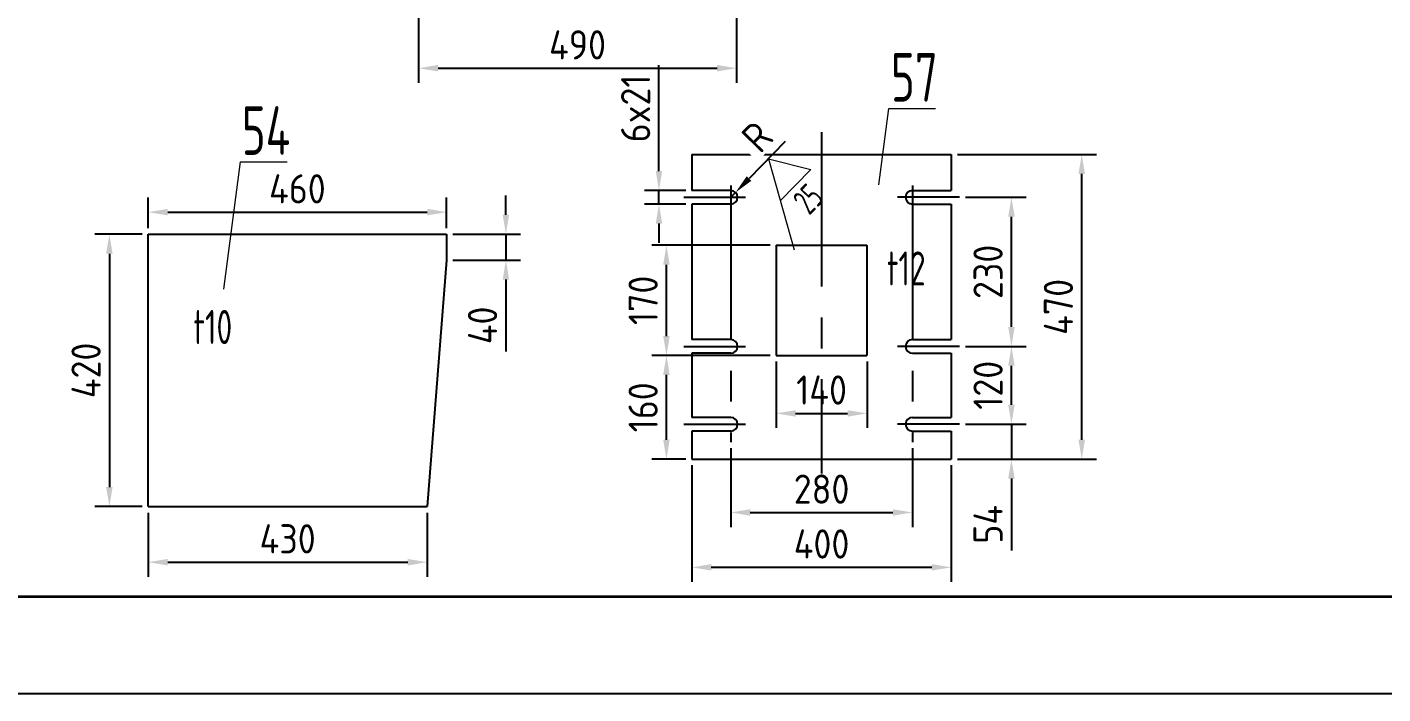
# Model space of a CAD drawing. Header units: millimetres. Extents: x 1747 to 2588, y -325 to 269.
# Drawn here: x 2061.3 to 2200.6, y -324.6 to -256 of the extents above; entities that cross this region are included whole.
import ezdxf
from ezdxf.enums import TextEntityAlignment as Align

# ---------------------------------------------------------------- set-up
doc = ezdxf.new("R2010")
doc.units = ezdxf.units.MM
doc.linetypes.add('CENTER', pattern=[50.8, 31.75, -6.35, 6.35, -6.35])
doc.layers.add('1粗实线', color=7, linetype='Continuous', lineweight=35)
doc.layers.add('6标注', color=6, linetype='Continuous', lineweight=18)
doc.layers.add('2细实线', color=3, linetype='Continuous')
doc.layers.add('3中心线', color=1, linetype='CENTER')
doc.styles.add('GB字体', font='isocp.shx', dxfattribs={"width": 0.7, "bigfont": 'gbcbig.shx'})
doc.styles.add('wh_1', font='isocp.shx', dxfattribs={"bigfont": 'gbcbig.shx'})
doc.dimstyles.new('ISO-15', dxfattribs={"dimtxt": 3, "dimasz": 2, "dimexe": 1.5, "dimexo": 0.625, "dimgap": 0.9, "dimtad": 1, "dimlfac": 15, "dimdsep": 46, "dimtxsty": 'wh_1', "dimcen": 2.5, "dimadec": 0, "dimazin": 0, "dimtfac": 1, "dimtmove": 0, "dimatfit": 3, "dimfxl": 0.2, "dimtfill": 1, "dimarcsym": 0})

# ---------------------------------------------------------------- blocks, each defined once
blk = doc.blocks.new('WH_图框_A1')
at = {"layer": '1粗实线'}
blk.add_line((-806, 0), (0, 0), dxfattribs=at)
at = {"layer": '2细实线'}
blk.add_line((10, -10), (-831, -10), dxfattribs=at)
blk = doc.blocks.new('*D96')
at = {"layer": '6标注', "color": 0, "lineweight": -2, "ltscale": 0.2, "transparency": 16777216}
for p, q in [((2101.51, -255.07), (2101.51, -261.77)), ((2134.18, -255.07), (2134.18, -261.77)), ((2103.51, -260.27), (2132.18, -260.27))]:
    blk.add_line(p, q, dxfattribs=at)
at = {"layer": '6标注', "color": 0, "ltscale": 0.2, "transparency": 16777216}
for points in [[(2103.51, -259.93), (2103.51, -260.6), (2101.51, -260.27)], [(2132.18, -259.93), (2132.18, -260.6), (2134.18, -260.27)]]:
    blk.add_solid(points, dxfattribs=at)
at = {"layer": 'Defpoints', "color": 0, "ltscale": 0.2, "transparency": 16777216}
for p in [(2101.51, -254.45), (2134.18, -254.45), (2134.18, -260.27)]:
    blk.add_point(p, dxfattribs=at)
at = {"layer": '6标注', "color": 0, "ltscale": 0.2, "transparency": 16777216, "insert": (2117.84, -257.87), "char_height": 3, "attachment_point": 5, "style": 'wh_1', "bg_fill": 3, "box_fill_scale": 1.1, "bg_fill_color": 256, "bg_fill_true_color": 13158600, "bg_fill_transparency": 0}
blk.add_mtext('490', dxfattribs=at)
blk = doc.blocks.new('*D48')
at = {"layer": '6标注', "color": 0, "lineweight": -2, "ltscale": 0.2, "transparency": 16777216}
for p, q in [((2073.09, -277.34), (2068.23, -277.34)), ((2069.73, -279.34), (2069.73, -303.34)), ((2073.09, -305.34), (2068.23, -305.34))]:
    blk.add_line(p, q, dxfattribs=at)
at = {"layer": '6标注', "color": 0, "ltscale": 0.2, "transparency": 16777216}
for points in [[(2069.39, -279.34), (2070.06, -279.34), (2069.73, -277.34)], [(2069.39, -303.34), (2070.06, -303.34), (2069.73, -305.34)]]:
    blk.add_solid(points, dxfattribs=at)
at = {"layer": 'Defpoints', "color": 0, "ltscale": 0.2, "transparency": 16777216}
for p in [(2073.72, -277.34), (2069.73, -305.34), (2073.72, -305.34)]:
    blk.add_point(p, dxfattribs=at)
at = {"layer": '6标注', "color": 0, "ltscale": 0.2, "transparency": 16777216, "insert": (2067.33, -291.34), "char_height": 3, "attachment_point": 5, "rotation": 90, "style": 'wh_1', "bg_fill": 3, "box_fill_scale": 1.1, "bg_fill_color": 256, "bg_fill_true_color": 13158600, "bg_fill_transparency": 0}
blk.add_mtext('420', dxfattribs=at)
blk = doc.blocks.new('*D49')
at = {"layer": '6标注', "color": 0, "lineweight": -2, "ltscale": 0.2, "transparency": 16777216}
for p, q in [((2073.72, -276.72), (2073.72, -273.57)), ((2104.39, -276.72), (2104.39, -273.57)), ((2075.72, -275.07), (2102.39, -275.07))]:
    blk.add_line(p, q, dxfattribs=at)
at = {"layer": '6标注', "color": 0, "ltscale": 0.2, "transparency": 16777216}
for points in [[(2075.72, -274.73), (2075.72, -275.4), (2073.72, -275.07)], [(2102.39, -274.73), (2102.39, -275.4), (2104.39, -275.07)]]:
    blk.add_solid(points, dxfattribs=at)
at = {"layer": 'Defpoints', "color": 0, "ltscale": 0.2, "transparency": 16777216}
for p in [(2104.39, -275.07), (2073.72, -277.34), (2104.39, -277.34)]:
    blk.add_point(p, dxfattribs=at)
at = {"layer": '6标注', "color": 0, "ltscale": 0.2, "transparency": 16777216, "insert": (2089.05, -272.67), "char_height": 3, "attachment_point": 5, "style": 'wh_1', "bg_fill": 3, "box_fill_scale": 1.1, "bg_fill_color": 256, "bg_fill_true_color": 13158600, "bg_fill_transparency": 0}
blk.add_mtext('460', dxfattribs=at)
blk = doc.blocks.new('*D50')
at = {"layer": '6标注', "color": 0, "lineweight": -2, "ltscale": 0.2, "transparency": 16777216}
for p, q in [((2073.72, -305.97), (2073.72, -312.56)), ((2102.39, -305.97), (2102.39, -312.56)), ((2075.72, -311.06), (2100.39, -311.06))]:
    blk.add_line(p, q, dxfattribs=at)
at = {"layer": '6标注', "color": 0, "ltscale": 0.2, "transparency": 16777216}
for points in [[(2075.72, -310.73), (2075.72, -311.4), (2073.72, -311.06)], [(2100.39, -310.73), (2100.39, -311.4), (2102.39, -311.06)]]:
    blk.add_solid(points, dxfattribs=at)
at = {"layer": 'Defpoints', "color": 0, "ltscale": 0.2, "transparency": 16777216}
for p in [(2073.72, -305.34), (2102.39, -305.34), (2102.39, -311.06)]:
    blk.add_point(p, dxfattribs=at)
at = {"layer": '6标注', "color": 0, "ltscale": 0.2, "transparency": 16777216, "insert": (2088.05, -308.66), "char_height": 3, "attachment_point": 5, "style": 'wh_1', "bg_fill": 3, "box_fill_scale": 1.1, "bg_fill_color": 256, "bg_fill_true_color": 13158600, "bg_fill_transparency": 0}
blk.add_mtext('430', dxfattribs=at)
blk = doc.blocks.new('*D51')
at = {"layer": '6标注', "color": 0, "lineweight": -2, "ltscale": 0.2, "transparency": 16777216}
for p, q in [((2110.48, -275.34), (2110.48, -273.34)), ((2105.01, -277.34), (2111.98, -277.34)), ((2110.48, -277.34), (2110.48, -280.01)), ((2105.01, -280.01), (2111.98, -280.01)), ((2110.48, -282.01), (2110.48, -289.41))]:
    blk.add_line(p, q, dxfattribs=at)
at = {"layer": '6标注', "color": 0, "ltscale": 0.2, "transparency": 16777216}
for points in [[(2110.15, -275.34), (2110.81, -275.34), (2110.48, -277.34)], [(2110.15, -282.01), (2110.81, -282.01), (2110.48, -280.01)]]:
    blk.add_solid(points, dxfattribs=at)
at = {"layer": 'Defpoints', "color": 0, "ltscale": 0.2, "transparency": 16777216}
for p in [(2104.39, -277.34), (2104.39, -280.01), (2110.48, -280.01)]:
    blk.add_point(p, dxfattribs=at)
at = {"layer": '6标注', "color": 0, "ltscale": 0.2, "transparency": 16777216, "insert": (2108.08, -286.71), "char_height": 3, "attachment_point": 5, "rotation": 90, "style": 'wh_1', "bg_fill": 3, "box_fill_scale": 1.1, "bg_fill_color": 256, "bg_fill_true_color": 13158600, "bg_fill_transparency": 0}
blk.add_mtext('40', dxfattribs=at)
blk = doc.blocks.new('*D52')
at = {"layer": '6标注', "color": 0, "lineweight": -2, "ltscale": 0.2, "transparency": 16777216}
for p, q in [((2133.59, -299.34), (2133.59, -307.45)), ((2152.25, -299.34), (2152.25, -307.45)), ((2135.59, -305.95), (2150.25, -305.95))]:
    blk.add_line(p, q, dxfattribs=at)
at = {"layer": '6标注', "color": 0, "ltscale": 0.2, "transparency": 16777216}
for points in [[(2135.59, -305.62), (2135.59, -306.28), (2133.59, -305.95)], [(2150.25, -305.62), (2150.25, -306.28), (2152.25, -305.95)]]:
    blk.add_solid(points, dxfattribs=at)
at = {"layer": 'Defpoints', "color": 0, "ltscale": 0.2, "transparency": 16777216}
for p in [(2133.59, -298.71), (2152.25, -298.71), (2152.25, -305.95)]:
    blk.add_point(p, dxfattribs=at)
at = {"layer": '6标注', "color": 0, "ltscale": 0.2, "transparency": 16777216, "insert": (2142.92, -303.55), "char_height": 3, "attachment_point": 5, "style": 'wh_1', "bg_fill": 3, "box_fill_scale": 1.1, "bg_fill_color": 256, "bg_fill_true_color": 13158600, "bg_fill_transparency": 0}
blk.add_mtext('280', dxfattribs=at)
blk = doc.blocks.new('*D53')
at = {"layer": '6标注', "color": 0, "lineweight": -2, "ltscale": 0.2, "transparency": 16777216}
for p, q in [((2129.59, -301.1), (2129.59, -313.09)), ((2156.25, -301.1), (2156.25, -313.09)), ((2131.59, -311.59), (2154.25, -311.59))]:
    blk.add_line(p, q, dxfattribs=at)
at = {"layer": '6标注', "color": 0, "ltscale": 0.2, "transparency": 16777216}
for points in [[(2131.59, -311.26), (2131.59, -311.92), (2129.59, -311.59)], [(2154.25, -311.26), (2154.25, -311.92), (2156.25, -311.59)]]:
    blk.add_solid(points, dxfattribs=at)
at = {"layer": 'Defpoints', "color": 0, "ltscale": 0.2, "transparency": 16777216}
for p in [(2129.59, -300.47), (2156.25, -300.47), (2156.25, -311.59)]:
    blk.add_point(p, dxfattribs=at)
at = {"layer": '6标注', "color": 0, "ltscale": 0.2, "transparency": 16777216, "insert": (2142.92, -309.19), "char_height": 3, "attachment_point": 5, "style": 'wh_1', "bg_fill": 3, "box_fill_scale": 1.1, "bg_fill_color": 256, "bg_fill_true_color": 13158600, "bg_fill_transparency": 0}
blk.add_mtext('400', dxfattribs=at)
blk = doc.blocks.new('*D54')
at = {"layer": '6标注', "color": 0, "lineweight": -2, "ltscale": 0.2, "transparency": 16777216}
for p, q in [((2162.43, -294.87), (2162.43, -292.87)), ((2157.72, -296.87), (2163.93, -296.87)), ((2162.43, -296.87), (2162.43, -300.47)), ((2156.88, -300.47), (2163.93, -300.47)), ((2162.43, -302.47), (2162.43, -309.87))]:
    blk.add_line(p, q, dxfattribs=at)
at = {"layer": '6标注', "color": 0, "ltscale": 0.2, "transparency": 16777216}
for points in [[(2162.1, -294.87), (2162.77, -294.87), (2162.43, -296.87)], [(2162.1, -302.47), (2162.77, -302.47), (2162.43, -300.47)]]:
    blk.add_solid(points, dxfattribs=at)
at = {"layer": 'Defpoints', "color": 0, "ltscale": 0.2, "transparency": 16777216}
for p in [(2157.09, -296.87), (2156.25, -300.47), (2162.43, -300.47)]:
    blk.add_point(p, dxfattribs=at)
at = {"layer": '6标注', "color": 0, "ltscale": 0.2, "transparency": 16777216, "insert": (2160.03, -307.17), "char_height": 3, "attachment_point": 5, "rotation": 90, "style": 'wh_1', "bg_fill": 3, "box_fill_scale": 1.1, "bg_fill_color": 256, "bg_fill_true_color": 13158600, "bg_fill_transparency": 0}
blk.add_mtext('54', dxfattribs=at)
blk = doc.blocks.new('*D55')
at = {"layer": '6标注', "color": 0, "lineweight": -2, "ltscale": 0.2, "transparency": 16777216}
for p, q in [((2157.72, -288.87), (2163.93, -288.87)), ((2162.43, -294.87), (2162.43, -290.87)), ((2157.72, -296.87), (2163.93, -296.87))]:
    blk.add_line(p, q, dxfattribs=at)
at = {"layer": '6标注', "color": 0, "ltscale": 0.2, "transparency": 16777216}
for points in [[(2162.1, -290.87), (2162.77, -290.87), (2162.43, -288.87)], [(2162.1, -294.87), (2162.77, -294.87), (2162.43, -296.87)]]:
    blk.add_solid(points, dxfattribs=at)
at = {"layer": 'Defpoints', "color": 0, "ltscale": 0.2, "transparency": 16777216}
for p in [(2157.09, -288.87), (2162.43, -288.87), (2157.09, -296.87)]:
    blk.add_point(p, dxfattribs=at)
at = {"layer": '6标注', "color": 0, "ltscale": 0.2, "transparency": 16777216, "insert": (2160.03, -292.87), "char_height": 3, "attachment_point": 5, "rotation": 90, "style": 'wh_1', "bg_fill": 3, "box_fill_scale": 1.1, "bg_fill_color": 256, "bg_fill_true_color": 13158600, "bg_fill_transparency": 0}
blk.add_mtext('120', dxfattribs=at)
blk = doc.blocks.new('*D56')
at = {"layer": '6标注', "color": 0, "lineweight": -2, "ltscale": 0.2, "transparency": 16777216}
for p, q in [((2157.72, -273.54), (2163.93, -273.54)), ((2162.43, -286.87), (2162.43, -275.54)), ((2157.72, -288.87), (2163.93, -288.87))]:
    blk.add_line(p, q, dxfattribs=at)
at = {"layer": '6标注', "color": 0, "ltscale": 0.2, "transparency": 16777216}
for points in [[(2162.1, -275.54), (2162.77, -275.54), (2162.43, -273.54)], [(2162.1, -286.87), (2162.77, -286.87), (2162.43, -288.87)]]:
    blk.add_solid(points, dxfattribs=at)
at = {"layer": 'Defpoints', "color": 0, "ltscale": 0.2, "transparency": 16777216}
for p in [(2157.09, -273.54), (2162.43, -273.54), (2157.09, -288.87)]:
    blk.add_point(p, dxfattribs=at)
at = {"layer": '6标注', "color": 0, "ltscale": 0.2, "transparency": 16777216, "insert": (2160.03, -281.21), "char_height": 3, "attachment_point": 5, "rotation": 90, "style": 'wh_1', "bg_fill": 3, "box_fill_scale": 1.1, "bg_fill_color": 256, "bg_fill_true_color": 13158600, "bg_fill_transparency": 0}
blk.add_mtext('230', dxfattribs=at)
blk = doc.blocks.new('*D57')
at = {"layer": '6标注', "color": 0, "lineweight": -2, "ltscale": 0.2, "transparency": 16777216}
for p, q in [((2156.88, -269.14), (2171.16, -269.14)), ((2169.66, -298.47), (2169.66, -271.14)), ((2156.88, -300.47), (2171.16, -300.47))]:
    blk.add_line(p, q, dxfattribs=at)
at = {"layer": '6标注', "color": 0, "ltscale": 0.2, "transparency": 16777216}
for points in [[(2169.32, -271.14), (2169.99, -271.14), (2169.66, -269.14)], [(2169.32, -298.47), (2169.99, -298.47), (2169.66, -300.47)]]:
    blk.add_solid(points, dxfattribs=at)
at = {"layer": 'Defpoints', "color": 0, "ltscale": 0.2, "transparency": 16777216}
for p in [(2156.25, -269.14), (2169.66, -269.14), (2156.25, -300.47)]:
    blk.add_point(p, dxfattribs=at)
at = {"layer": '6标注', "color": 0, "ltscale": 0.2, "transparency": 16777216, "insert": (2167.26, -284.81), "char_height": 3, "attachment_point": 5, "rotation": 90, "style": 'wh_1', "bg_fill": 3, "box_fill_scale": 1.1, "bg_fill_color": 256, "bg_fill_true_color": 13158600, "bg_fill_transparency": 0}
blk.add_mtext('470', dxfattribs=at)
blk = doc.blocks.new('*D58')
at = {"layer": '6标注', "color": 0, "lineweight": -2, "ltscale": 0.2, "transparency": 16777216}
for p, q in [((2137.63, -289.81), (2125.48, -289.81)), ((2126.98, -298.47), (2126.98, -291.81)), ((2128.96, -300.47), (2125.48, -300.47))]:
    blk.add_line(p, q, dxfattribs=at)
at = {"layer": '6标注', "color": 0, "ltscale": 0.2, "transparency": 16777216}
for points in [[(2126.64, -291.81), (2127.31, -291.81), (2126.98, -289.81)], [(2126.64, -298.47), (2127.31, -298.47), (2126.98, -300.47)]]:
    blk.add_solid(points, dxfattribs=at)
at = {"layer": 'Defpoints', "color": 0, "ltscale": 0.2, "transparency": 16777216}
for p in [(2126.98, -289.81), (2138.25, -289.81), (2129.59, -300.47)]:
    blk.add_point(p, dxfattribs=at)
at = {"layer": '6标注', "color": 0, "ltscale": 0.2, "transparency": 16777216, "insert": (2124.58, -295.14), "char_height": 3, "attachment_point": 5, "rotation": 90, "style": 'wh_1', "bg_fill": 3, "box_fill_scale": 1.1, "bg_fill_color": 256, "bg_fill_true_color": 13158600, "bg_fill_transparency": 0}
blk.add_mtext('160', dxfattribs=at)
blk = doc.blocks.new('*D59')
at = {"layer": '6标注', "color": 0, "lineweight": -2, "ltscale": 0.2, "transparency": 16777216}
for p, q in [((2137.63, -278.47), (2125.48, -278.47)), ((2126.98, -287.81), (2126.98, -280.47)), ((2137.63, -289.81), (2125.48, -289.81))]:
    blk.add_line(p, q, dxfattribs=at)
at = {"layer": '6标注', "color": 0, "ltscale": 0.2, "transparency": 16777216}
for points in [[(2126.64, -280.47), (2127.31, -280.47), (2126.98, -278.47)], [(2126.64, -287.81), (2127.31, -287.81), (2126.98, -289.81)]]:
    blk.add_solid(points, dxfattribs=at)
at = {"layer": 'Defpoints', "color": 0, "ltscale": 0.2, "transparency": 16777216}
for p in [(2126.98, -278.47), (2138.25, -278.47), (2138.25, -289.81)]:
    blk.add_point(p, dxfattribs=at)
at = {"layer": '6标注', "color": 0, "ltscale": 0.2, "transparency": 16777216, "insert": (2124.58, -284.14), "char_height": 3, "attachment_point": 5, "rotation": 90, "style": 'wh_1', "bg_fill": 3, "box_fill_scale": 1.1, "bg_fill_color": 256, "bg_fill_true_color": 13158600, "bg_fill_transparency": 0}
blk.add_mtext('170', dxfattribs=at)
blk = doc.blocks.new('*D60')
at = {"layer": '6标注', "color": 0, "lineweight": -2, "ltscale": 0.2, "transparency": 16777216}
for p, q in [((2138.25, -290.43), (2138.25, -297.26)), ((2147.59, -290.43), (2147.59, -297.26)), ((2140.25, -295.76), (2145.59, -295.76))]:
    blk.add_line(p, q, dxfattribs=at)
at = {"layer": '6标注', "color": 0, "ltscale": 0.2, "transparency": 16777216}
for points in [[(2140.25, -295.43), (2140.25, -296.1), (2138.25, -295.76)], [(2145.59, -295.43), (2145.59, -296.1), (2147.59, -295.76)]]:
    blk.add_solid(points, dxfattribs=at)
at = {"layer": 'Defpoints', "color": 0, "ltscale": 0.2, "transparency": 16777216}
for p in [(2138.25, -289.81), (2147.59, -289.81), (2147.59, -295.76)]:
    blk.add_point(p, dxfattribs=at)
at = {"layer": '6标注', "color": 0, "ltscale": 0.2, "transparency": 16777216, "insert": (2142.92, -293.36), "char_height": 3, "attachment_point": 5, "style": 'wh_1', "bg_fill": 3, "box_fill_scale": 1.1, "bg_fill_color": 256, "bg_fill_true_color": 13158600, "bg_fill_transparency": 0}
blk.add_mtext('140', dxfattribs=at)
blk = doc.blocks.new('*D61')
at = {"layer": '6标注', "color": 0, "lineweight": -2, "ltscale": 0.2, "transparency": 16777216}
for p, q in [((2139.17, -267.81), (2135.47, -271.61)), ((2133.59, -273.54), (2134.08, -273.04))]:
    blk.add_line(p, q, dxfattribs=at)
at = {"layer": '6标注', "color": 0, "ltscale": 0.2, "transparency": 16777216}
blk.add_solid([(2135.23, -271.37), (2135.71, -271.84), (2134.08, -273.04)], dxfattribs=at)
at = {"layer": 'Defpoints', "color": 0, "ltscale": 0.2, "transparency": 16777216}
for p in [(2134.08, -273.04), (2133.59, -273.54)]:
    blk.add_point(p, dxfattribs=at)
at = {"layer": '6标注', "color": 7, "ltscale": 0.2, "transparency": 16777216, "insert": (2136.3, -267.32), "char_height": 3, "attachment_point": 5, "rotation": 45.77, "style": 'wh_1', "bg_fill": 3, "box_fill_scale": 1.1, "bg_fill_color": 256, "bg_fill_true_color": 13158600, "bg_fill_transparency": 0}
blk.add_mtext('R', dxfattribs=at)
blk = doc.blocks.new('去除材料粗糙度数值（反向）')
at = {"layer": '6标注', "ltscale": 0.5}
for p, q in [((-0.01, -0.02), (6.49, 11.24)), ((-0.01, -0.02), (-3.01, 5.17)), ((-3.01, 5.17), (2.99, 5.17))]:
    blk.add_line(p, q, dxfattribs=at)
at = {"layer": '6标注', "ltscale": 0.5, "style": 'GB字体', "width": 0.7}
blk.add_attdef('B', text='', height=3.5, rotation=180, dxfattribs=at).set_placement((0.15, 7.73), align=Align.MIDDLE)
blk = doc.blocks.new('*D43')
at = {"layer": '6标注', "color": 0, "lineweight": -2, "ltscale": 0.2, "transparency": 16777216}
for p, q in [((2126.21, -270.84), (2126.21, -259.96)), ((2128.96, -272.84), (2124.71, -272.84)), ((2126.21, -274.24), (2126.21, -272.84)), ((2128.96, -274.24), (2124.71, -274.24)), ((2126.21, -276.24), (2126.21, -278.24))]:
    blk.add_line(p, q, dxfattribs=at)
at = {"layer": '6标注', "color": 0, "ltscale": 0.2, "transparency": 16777216}
for points in [[(2125.88, -270.84), (2126.54, -270.84), (2126.21, -272.84)], [(2125.88, -276.24), (2126.54, -276.24), (2126.21, -274.24)]]:
    blk.add_solid(points, dxfattribs=at)
at = {"layer": 'Defpoints', "color": 0, "ltscale": 0.2, "transparency": 16777216}
for p in [(2126.21, -272.84), (2129.59, -272.84), (2129.59, -274.24)]:
    blk.add_point(p, dxfattribs=at)
at = {"layer": '6标注', "color": 0, "ltscale": 0.2, "transparency": 16777216, "insert": (2123.81, -264.4), "char_height": 3, "attachment_point": 5, "rotation": 90, "style": 'wh_1', "bg_fill": 3, "box_fill_scale": 1.1, "bg_fill_color": 256, "bg_fill_true_color": 13158600, "bg_fill_transparency": 0}
blk.add_mtext('{\\C3;6x21}', dxfattribs=at)

msp = doc.modelspace()

# ---------------------------------------------------------------- linework, layer by layer
for p, q in [((2129.58694, -269.14105), (2156.25361, -269.14105)), ((2129.58694, -269.14105), (2129.58694, -272.84105)), ((2156.25361, -269.14105), (2156.25361, -272.84105)), ((2129.58694, -274.24105), (2129.58694, -288.17439)), ((2156.25361, -274.24105), (2156.25361, -288.17439)), ((2073.71868, -305.34364), (2073.71868, -277.34364)), ((2104.38535, -277.34364), (2104.38535, -280.01031)), ((2138.25361, -278.47439), (2147.58694, -278.47439)), ((2138.25361, -278.47439), (2138.25361, -289.80772)), ((2147.58694, -278.47439), (2147.58694, -289.80772)), ((2104.38535, -280.01031), (2102.38535, -305.34364)), ((2129.58694, -289.57439), (2129.58694, -296.17439)), ((2138.25361, -289.80772), (2147.58694, -289.80772)), ((2156.25361, -289.57439), (2156.25361, -296.17439)), ((2129.58694, -297.57439), (2129.58694, -300.47439)), ((2156.25361, -297.57439), (2156.25361, -300.47439)), ((2129.58694, -300.47439), (2156.25361, -300.47439)), ((2073.71868, -305.34364), (2102.38535, -305.34364))]:
    msp.add_line(p, q)
at = {"ltscale": 0.2}
for p, q in [((2133.58694, -272.84105), (2129.58694, -272.84105)), ((2152.25361, -272.84105), (2156.25361, -272.84105)), ((2133.58694, -274.24105), (2129.58694, -274.24105)), ((2152.25361, -274.24105), (2156.25361, -274.24105)), ((2073.71868, -277.34364), (2104.38535, -277.34364)), ((2133.58694, -288.17439), (2129.58694, -288.17439)), ((2152.25361, -288.17439), (2156.25361, -288.17439)), ((2133.58694, -289.57439), (2129.58694, -289.57439)), ((2152.25361, -289.57439), (2156.25361, -289.57439)), ((2133.58694, -296.17439), (2129.58694, -296.17439)), ((2152.25361, -296.17439), (2156.25361, -296.17439)), ((2133.58694, -297.57439), (2129.58694, -297.57439)), ((2152.25361, -297.57439), (2156.25361, -297.57439))]:
    msp.add_line(p, q, dxfattribs=at)
for centre, start, end in [((2133.58694, -273.54105), 270, 90), ((2152.25361, -273.54105), 90, 270), ((2133.58694, -288.87439), 270, 90), ((2152.25361, -288.87439), 90, 270), ((2133.58694, -296.87439), 270, 90), ((2152.25361, -296.87439), 90, 270)]:
    msp.add_arc(centre, 0.7, start, end, dxfattribs=at)
at = {"layer": '3中心线', "ltscale": 0.5}
for p, q in [((2133.58694, -272.31845), (2133.58694, -298.71393)), ((2152.25361, -272.31845), (2152.25361, -298.71393))]:
    msp.add_line(p, q, dxfattribs=at)
at = {"layer": '3中心线'}
for p, q in [((2128.74864, -273.54105), (2135.10341, -273.54105)), ((2157.09192, -273.54105), (2150.73715, -273.54105)), ((2128.74864, -288.87439), (2135.10341, -288.87439)), ((2157.09192, -288.87439), (2150.73715, -288.87439)), ((2128.74864, -296.87439), (2135.10341, -296.87439)), ((2157.09192, -296.87439), (2150.73715, -296.87439))]:
    msp.add_line(p, q, dxfattribs=at)
at = {"layer": '6标注', "ltscale": 0.2, "flags": 128}
msp.add_lwpolyline([(2148.79113, -272.25156), (2149.81868, -264.40598), (2154.64039, -264.40598)], dxfattribs=at)

# ---------------------------------------------------------------- block references
at = {"layer": '2细实线', "lineweight": 0}
msp.add_blockref('WH_图框_A1', (2577.74535, -314.60487), dxfattribs=at)

# ---------------------------------------------------------------- texts
at = {"layer": '6标注', "ltscale": 0.2, "style": 'wh_1', "width": 0.75}
for s, height, p in [('57', 5, (2152.45802, -263.70235)), ('54', 5, (2085.83033, -269.17712)), ('t12', 3.5, (2151.62182, -282.60983)), ('t10', 3.5, (2080.35566, -288.63032))]:
    msp.add_text(s, height=height, dxfattribs=at).set_placement(p, align=Align.CENTER)

# ---------------------------------------------------------------- next in the draw order: dimensions: what is measured, and where the dimension line sits
at = {"layer": '6标注', "ltscale": 0.2}
for base, p1, p2, picture, middle in [((2134.177, -260.26609), (2101.51034, -254.44939), (2134.177, -254.44939), '*D96', (2117.84367, -257.86609)), ((2152.25361, -305.95038), (2133.58694, -298.71393), (2152.25361, -298.71393), '*D52', (2142.92028, -303.55008))]:
    dim = msp.add_linear_dim(base=base, p1=p1, p2=p2, dimstyle='ISO-15', dxfattribs=at)
    dim.commit()
    dim.dimension.update_dxf_attribs({"geometry": picture, "text_midpoint": middle})
dim = msp.add_radius_dim(center=(2133.58694, -273.54105), mpoint=(2134.07522, -273.03947), text='R', dimstyle='ISO-15', override={"dimclrt": 7}, dxfattribs=at)
dim.commit()
dim.dimension.update_dxf_attribs({"geometry": '*D61', "text_midpoint": (2136.29661, -267.31689)})
dim = msp.add_linear_dim(base=(2069.72568, -305.34364), p1=(2073.71868, -277.34364), p2=(2073.71868, -305.34364), angle=90, dimstyle='ISO-15', dxfattribs=at)
dim.commit()
dim.dimension.update_dxf_attribs({"geometry": '*D48', "text_midpoint": (2067.32539, -291.34364)})

# ---------------------------------------------------------------- next in the draw order: dimensions: what is measured, and where the dimension line sits
for base, p1, p2, picture, middle in [((2104.38535, -275.06717), (2073.71868, -277.34364), (2104.38535, -277.34364), '*D49', (2089.05202, -272.66717)), ((2156.25361, -311.59021), (2129.58694, -300.47439), (2156.25361, -300.47439), '*D53', (2142.92028, -309.19021)), ((2102.38535, -311.06211), (2073.71868, -305.34364), (2102.38535, -305.34364), '*D50', (2088.05202, -308.66211))]:
    dim = msp.add_linear_dim(base=base, p1=p1, p2=p2, dimstyle='ISO-15', dxfattribs=at)
    dim.commit()
    dim.dimension.update_dxf_attribs({"geometry": picture, "text_midpoint": middle})

# ---------------------------------------------------------------- next in the draw order: linework, layer by layer
at = {"layer": '6标注', "ltscale": 0.2, "flags": 128}
msp.add_lwpolyline([(2081.47519, -282.98128), (2083.19098, -269.88075), (2088.0127, -269.88075)], dxfattribs=at)

# ---------------------------------------------------------------- next in the draw order: dimensions: what is measured, and where the dimension line sits
at = {"layer": '6标注', "ltscale": 0.2}
for base, p1, p2, picture, middle in [((2110.47865, -280.01031), (2104.38535, -277.34364), (2104.38535, -280.01031), '*D51', (2108.07865, -286.71149)), ((2126.97812, -289.80772), (2129.58694, -300.47439), (2138.25361, -289.80772), '*D58', (2124.57812, -295.14105)), ((2162.43415, -300.47439), (2157.09192, -296.87439), (2156.25361, -300.47439), '*D54', (2160.03415, -307.17439))]:
    dim = msp.add_linear_dim(base=base, p1=p1, p2=p2, angle=90, dimstyle='ISO-15', dxfattribs=at)
    dim.commit()
    dim.dimension.update_dxf_attribs({"geometry": picture, "text_midpoint": middle})

# ---------------------------------------------------------------- next in the draw order: dimensions: what is measured, and where the dimension line sits
for base, p1, p2, picture, middle in [((2126.97812, -278.47439), (2138.25361, -289.80772), (2138.25361, -278.47439), '*D59', (2124.57812, -284.14105)), ((2162.43415, -288.87439), (2157.09192, -296.87439), (2157.09192, -288.87439), '*D55', (2160.03385, -292.87439))]:
    dim = msp.add_linear_dim(base=base, p1=p1, p2=p2, angle=90, dimstyle='ISO-15', dxfattribs=at)
    dim.commit()
    dim.dimension.update_dxf_attribs({"geometry": picture, "text_midpoint": middle})

# ---------------------------------------------------------------- next in the draw order: block references
at = {"layer": '2细实线', "xscale": 0.7500000000000001, "yscale": 0.7500000000000001, "zscale": 0.7500000000000001, "rotation": 225.770016978666}
msp.add_blockref('去除材料粗糙度数值（反向）', (2137.46023, -269.58604), dxfattribs=at).add_auto_attribs({'B': '25'})

# ---------------------------------------------------------------- next in the draw order: dimensions: what is measured, and where the dimension line sits
at = {"layer": '6标注', "ltscale": 0.2}
dim = msp.add_linear_dim(base=(2126.2089, -272.84105), p1=(2129.58694, -274.24105), p2=(2129.58694, -272.84105), angle=90, text='{\\C3;6x<>}', dimstyle='ISO-15', dxfattribs=at)
dim.commit()
dim.dimension.update_dxf_attribs({"geometry": '*D43', "text_midpoint": (2123.8086, -264.40129)})
dim = msp.add_linear_dim(base=(2162.43415, -273.54105), p1=(2157.09192, -288.87439), p2=(2157.09192, -273.54105), angle=90, dimstyle='ISO-15', dxfattribs=at)
dim.commit()
dim.dimension.update_dxf_attribs({"geometry": '*D56', "text_midpoint": (2160.03385, -281.20772)})
dim = msp.add_linear_dim(base=(2147.58694, -295.76378), p1=(2138.25361, -289.80772), p2=(2147.58694, -289.80772), dimstyle='ISO-15', dxfattribs=at)
dim.commit()
dim.dimension.update_dxf_attribs({"geometry": '*D60', "text_midpoint": (2142.92028, -293.36378)})

# ---------------------------------------------------------------- next in the draw order: linework, layer by layer
at = {"layer": '3中心线', "ltscale": 0.5}
msp.add_line((2142.92028, -266.85105), (2142.92028, -301.92849), dxfattribs=at)

# ---------------------------------------------------------------- next in the draw order: dimensions: what is measured, and where the dimension line sits
at = {"layer": '6标注', "ltscale": 0.2}
dim = msp.add_linear_dim(base=(2169.65649, -269.14105), p1=(2156.25361, -300.47439), p2=(2156.25361, -269.14105), angle=90, dimstyle='ISO-15', dxfattribs=at)
dim.commit()
dim.dimension.update_dxf_attribs({"geometry": '*D57', "text_midpoint": (2167.25649, -284.80772)})

doc.saveas('drawing.dxf')
